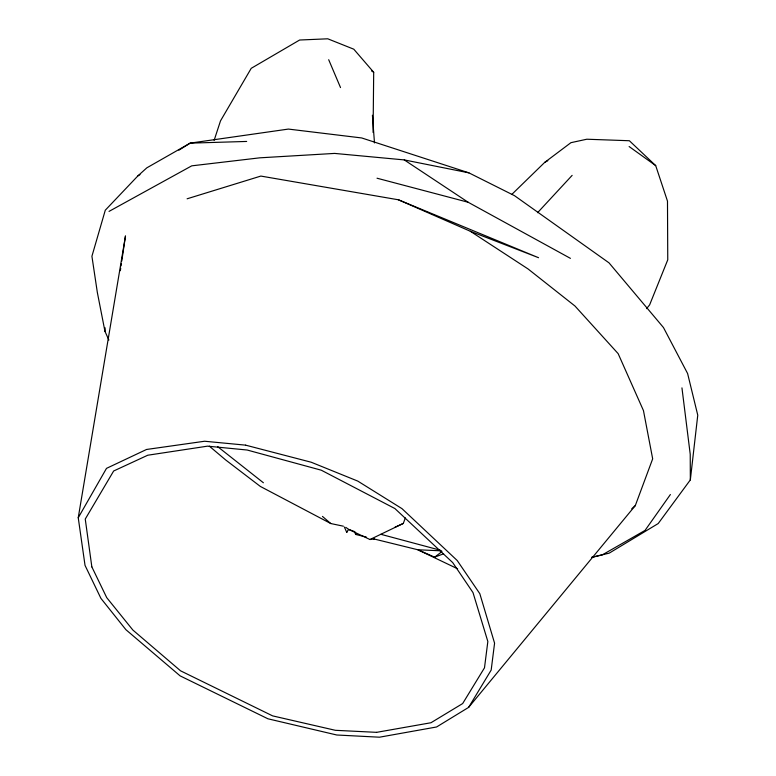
<?xml version="1.0" encoding="UTF-8"?>
<svg xmlns="http://www.w3.org/2000/svg" width="776" height="776" viewBox="0 0 776 776"><rect width="100%" height="100%" fill="white"/><g stroke="black" fill="none" stroke-linecap="round" stroke-linejoin="round"><path stroke-width="1.16" d="M373.072 132.434L373.692 72.265L353.778 49.189L327.773 38.8L299.623 40.022L251.23 68.317L220.51 120.862L214.127 140.369M108.882 340.072L104.954 331.342L105.129 327.841M591.652 557.362L609.208 553.143L658.213 523.538L690.339 479.898L697.76 415.179L687.604 373.518L663.48 327.559L609.014 262.851L514.527 195.688L468.917 172.854L361.703 137.953L288.4 129.078L190.149 143.133L146.839 167.829L137.915 175.871L105.284 210.209L91.917 256.264L97.339 292.455L104.954 331.342M120.358 270.669L120.707 268.273M121.066 265.877L121.415 263.481M121.774 261.075L125.489 235.894L78.24 517.728L85.03 565.374L100.919 598.374L125.916 629.705L180.09 675.857L267.924 718.789L336.774 734.998L379.493 737.2L436.587 726.976L468.607 707.392L635.302 505.593L652.674 458.839L643.459 410.591L618.152 353.643L574.967 306.016L528.058 268.952L470.324 231.267L398.428 199.791L260.862 176.074L187.103 198.801M78.24 517.757L106.496 468.365L146.538 449.469L204.602 441.243L245.565 445.143M345.824 527.35L348.666 529.416L369.968 539.524L403.307 523.431L405.353 517.893M468.636 707.363L491.179 670.057L494.574 643.168L479.82 593.688L457.219 560.524L401.978 508.639L357.785 481.101L311.186 462.224L245.614 445.152M344.379 527.03L346.707 532.297L348.666 529.416L354.293 531.463M670.386 494.525L645.031 530.415L602.399 554.821L591.836 557.352M346.707 532.297L347.405 531.414M646.553 308.654L649.619 304.91L667.758 259.815L667.486 201.139L655.701 165.618L629.365 140.737L586.811 139.224L570.923 142.677L544.665 162.426L511.976 194.262M537.574 212.702L572.135 175.376M631.761 508.775L635.302 505.593M373.334 538.796L417.837 549.767L434.657 557.168L441.942 551.6M137.915 175.871L139.971 174.59M178.887 150.195L190.149 143.133L246.671 141.445M109.038 211.392L191.75 165.841L259.795 157.829L334.621 153.415L404.267 159.914L468.917 172.854M544.665 162.426L547.827 160.68M394.955 527.243L403.307 523.431M434.657 557.168L443.61 553.802M376.67 732.331L430.952 722.747L462.661 703.56L484.496 667.806L487.842 641.5L473.001 592.592L452.689 562.571L394.877 508.532L321.283 470.198L247.156 450.022L207.561 446.151L147.77 455.221L113.655 470.993L85.253 519.066L91.849 566.897M369.968 539.524L374.536 538.835M376.564 732.34L335.407 730.313L272.618 715.879L180.566 670.823L132.88 630.063L106.729 597.646L91.888 566.975M441.66 550.853L417.837 549.767L457.588 568.779M209.336 446.161L225.641 459.925L260.319 486.416L330.78 523.538L343.39 526.196M354.7 532.355L355.767 534.46L366.311 537.06M377.02 178.208L468.151 202.255L570.428 258.36M380.88 534.305L440.516 550.281M470.324 231.267L538.554 257.71L398.428 199.791M371.636 71.023L373.692 72.265M404.267 159.914L468.151 202.255M629.123 146.538L655.701 165.618M263.404 482.769L217.687 446.666M322.457 516.409L330.78 523.538M328.694 59.713L340.519 87.572M355.389 532.113L355.767 534.46M681.949 387.874L690.223 454.251L690.339 479.898M372.412 115.236L374.488 142.929"/></g></svg>
